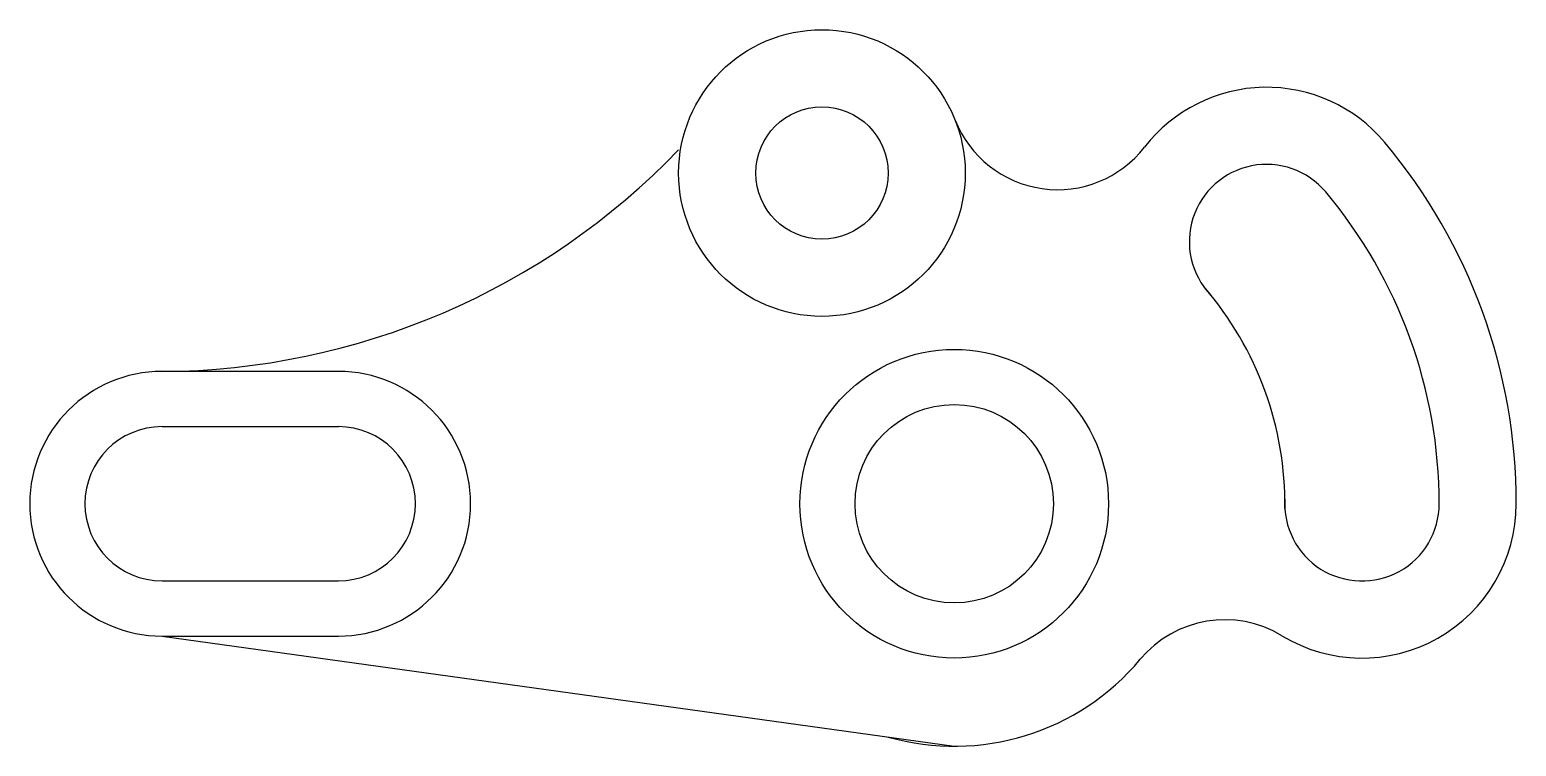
# Model space of a CAD drawing. Header units: inches. Extents: x 4.76 to 13.19, y 9.62 to 13.69.
import ezdxf

# ---------------------------------------------------------------- set-up
doc = ezdxf.new("R2010")
doc.units = ezdxf.units.IN
doc.header["$MEASUREMENT"] = 0

msp = doc.modelspace()

# ---------------------------------------------------------------- linework, layer by layer
for p, q in [((6.508, 11.7491), (5.508, 11.7491)), ((5.508, 11.4361), (6.508, 11.4361)), ((5.508, 10.5621), (6.508, 10.5621)), ((5.508, 10.2491), (6.508, 10.2491)), ((5.508, 10.2491), (10, 9.6241))]:
    msp.add_line(p, q)
for centre, radius in [((9.25, 12.8741), 0.8125), ((9.25, 12.8741), 0.375), ((10, 10.9991), 0.875), ((10, 10.9991), 0.5625)]:
    msp.add_circle(centre, radius)
for centre, radius, start, end in [((11.7711, 12.4852), 0.875, 40, 142.19285), ((10.586, 13.4047), 0.625, 201.66236, 322.19285), ((5.4856, 15.8453), 4.0963, 270.31274, 316.10534), ((10, 10.9991), 3.187, 360, 40), ((11.7711, 12.4852), 0.438, 40, 223.48671), ((10, 10.9991), 2.75, 360, 40), ((10, 10.9991), 1.875, 359.18598, 40.81402), ((5.508, 10.9991), 0.75, 90, 270), ((6.508, 10.9991), 0.75, 270, 90), ((5.508, 10.9991), 0.437, 90, 270), ((6.508, 10.9991), 0.437, 270, 90), ((12.312, 10.9991), 0.875, 238.7777, 0), ((12.312, 10.9991), 0.438, 176.51329, 0), ((11.5345, 9.7163), 0.625, 58.7777, 140.1058), ((10, 10.9991), 1.375, 254.15787, 320.1058)]:
    msp.add_arc(centre, radius, start, end)

doc.saveas('drawing.dxf')
